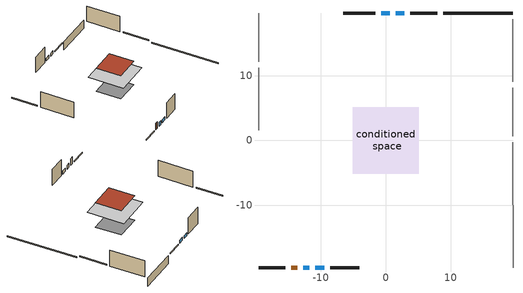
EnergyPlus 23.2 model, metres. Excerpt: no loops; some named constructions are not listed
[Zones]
conditioned space
 floor adiabatic (AdiabaticFloorConstruction): -5.1,-5.1 -5.1,5.1 5.1,5.1 5.1,-5.1 z2.74
 floor foundation (Slab1 construction): -3.6,-3.6 -3.6,3.6 3.6,3.6 3.6,-3.6 z-2.13
 wall outside (RimJoist1 construction): 7.96,19.63 3.81,19.63 z0.3:0.61
 wall outside (RimJoist3 construction): -19.63,-19.63 -15.49,-19.63 z0.3:0.61
 wall outside (AdiabaticWallConstruction 1): -14.56,-19.63 -13.64,-19.63 z0.3:2.34
 wall outside (AdiabaticWallConstruction): 2.89,19.63 1.55,19.63 / 0.62,19.63 -0.71,19.63 z0.3:1.19; -12.72,-19.63 -11.83,-19.63 z0.3:1.49; -10.9,-19.63 -9.52,-19.63 z0.3:1.25
 wall outside (Wall1 construction): -1.64,19.63 -6.53,19.63 z0.3:5.18
 wall outside (Wall3 construction): -8.59,-19.63 -4.08,-19.63 z0.3:5.18
 wall foundation (FoundationWall1 construction): 19.63,19.63 8.89,19.63 z-2.13:0.3
 wall adiabatic (FoundationWall2 construction): 19.63,-19.63 19.63,-0.29 z-0.3:0
 wall adiabatic (RimJoist2 construction): 19.63,0.64 19.63,8.1 z0.3:0.61
 wall adiabatic (RimJoist4 construction): -19.63,19.63 -19.63,12.17 z0.3:0.61
 wall adiabatic (Wall2 construction): 19.63,9.03 19.63,18.7 z0.3:5.18
 wall adiabatic (Wall4 construction): -19.63,11.24 -19.63,1.56 z0.3:5.18
 window (WindowConstruction): 2.89,19.63 1.55,19.63 z0.3:1.19
 window (WindowConstruction 1): 0.62,19.63 -0.71,19.63 z0.3:1.19
 window (WindowConstruction 2): -12.72,-19.63 -11.83,-19.63 z0.3:1.49
 window (WindowConstruction 3): -10.9,-19.63 -9.52,-19.63 z0.3:1.25
 door (Door): -14.56,-19.63 -13.64,-19.63 z0.3:2.34
 ceiling adiabatic (AdiabaticFloorConstruction): 5.1,-5.1 5.1,5.1 -5.1,5.1 -5.1,-5.1 z2.74
 roof outside (Roof1 construction): -3.6,3.6 -3.6,-3.6 3.6,-3.6 3.6,3.6 z5.18
[Schedule:Day:Interval]
exterior lighting schedule weekday10: No, 05:00, 0.345039, 06:00, 0.277532, 07:00, 0.26253, 08:00, 0.255029, 09:00, 0.247528, 10:00, 0.210024, 11:00, 0.165019, 12:00, 0.112513, 13:00, 0.0900102, 15:00, 0.0825094, 16:00, 0.0900102, 17:00, 0.142516, 18:00, 0.277532, 19:00, 0.367542, 20:00, 0.487555, 21:00, 0.682578, 22:00, 0.787589, 23:00, 0.682578, 24:00, 0.472554
exterior lighting schedule weekday11: No, 05:00, 0.343994, 06:00, 0.276691, 07:00, 0.261734, 08:00, 0.254256, 09:00, 0.246778, 10:00, 0.209387, 11:00, 0.164519, 12:00, 0.112172, 13:00, 0.0897375, 15:00, 0.0822593, 16:00, 0.0897375, 17:00, 0.142084, 18:00, 0.276691, 19:00, 0.366428, 20:00, 0.486078, 21:00, 0.680509, 22:00, 0.785203, 23:00, 0.680509, 24:00, 0.471122
exterior lighting schedule weekday12: No, 05:00, 0.434959, 06:00, 0.349858, 07:00, 0.330947, 08:00, 0.321491, 09:00, 0.312035, 10:00, 0.264757, 11:00, 0.208024, 12:00, 0.141834, 13:00, 0.113467, 15:00, 0.104012, 16:00, 0.113467, 17:00, 0.179657, 18:00, 0.349858, 19:00, 0.463325, 20:00, 0.614615, 21:00, 0.860461, 22:00, 0.99284, 23:00, 0.860461, 24:00, 0.595704
exterior lighting schedule weekday4: No, 05:00, 0.344691, 06:00, 0.277251, 07:00, 0.262265, 08:00, 0.254771, 09:00, 0.247278, 10:00, 0.209812, 11:00, 0.164852, 12:00, 0.112399, 13:00, 0.0899193, 15:00, 0.082426, 16:00, 0.0899193, 17:00, 0.142372, 18:00, 0.277251, 19:00, 0.367171, 20:00, 0.487063, 21:00, 0.681888, 22:00, 0.786794, 23:00, 0.681888, 24:00, 0.472076
exterior lighting schedule weekday5: No, 05:00, 0.346085, 06:00, 0.278373, 07:00, 0.263325, 08:00, 0.255802, 09:00, 0.248278, 10:00, 0.21066, 11:00, 0.165519, 12:00, 0.112854, 13:00, 0.090283, 15:00, 0.0827594, 16:00, 0.090283, 17:00, 0.142948, 18:00, 0.278373, 19:00, 0.368656, 20:00, 0.489033, 21:00, 0.684646, 22:00, 0.789976, 23:00, 0.684646, 24:00, 0.473986
exterior lighting schedule weekday6; exterior lighting schedule weekday9: No, 05:00, 0.28823, 06:00, 0.231837, 07:00, 0.219305, 08:00, 0.213039, 09:00, 0.206773, 10:00, 0.175444, 11:00, 0.137849, 12:00, 0.093988, 13:00, 0.0751904, 15:00, 0.0689245, 16:00, 0.0751904, 17:00, 0.119051, 18:00, 0.231837, 19:00, 0.307027, 20:00, 0.407281, 21:00, 0.570194, 22:00, 0.657916, 23:00, 0.570194, 24:00, 0.394749
exterior lighting schedule weekday7: No, 05:00, 0.286139, 06:00, 0.230155, 07:00, 0.217714, 08:00, 0.211494, 09:00, 0.205273, 10:00, 0.174171, 11:00, 0.136849, 12:00, 0.0933061, 13:00, 0.0746448, 15:00, 0.0684244, 16:00, 0.0746448, 17:00, 0.118188, 18:00, 0.230155, 19:00, 0.3048, 20:00, 0.404326, 21:00, 0.566057, 22:00, 0.653142, 23:00, 0.566057, 24:00, 0.391885
exterior lighting schedule weekend10: No, 02:00, 0.345039, 04:00, 0.337538, 05:00, 0.345039, 06:00, 0.337538, 07:00, 0.330038, 08:00, 0.307535, 09:00, 0.270031, 10:00, 0.225026, 11:00, 0.18002, 12:00, 0.120014, 13:00, 0.0900102, 15:00, 0.0825094, 16:00, 0.0900102, 17:00, 0.142516, 18:00, 0.285032, 19:00, 0.360041, 20:00, 0.450051, 21:00, 0.622571, 22:00, 0.735084, 23:00, 0.637572, 24:00, 0.44255
exterior lighting schedule weekend11: No, 02:00, 0.343994, 04:00, 0.336516, 05:00, 0.343994, 06:00, 0.336516, 07:00, 0.329037, 08:00, 0.306603, 09:00, 0.269212, 10:00, 0.224344, 11:00, 0.179475, 12:00, 0.11965, 13:00, 0.0897375, 15:00, 0.0822593, 16:00, 0.0897375, 17:00, 0.142084, 18:00, 0.284169, 19:00, 0.35895, 20:00, 0.448687, 21:00, 0.620684, 22:00, 0.732856, 23:00, 0.63564, 24:00, 0.441209
exterior lighting schedule weekend12: No, 02:00, 0.434959, 04:00, 0.425503, 05:00, 0.434959, 06:00, 0.425503, 07:00, 0.416047, 08:00, 0.38768, 09:00, 0.340402, 10:00, 0.283669, 11:00, 0.226935, 12:00, 0.15129, 13:00, 0.113467, 15:00, 0.104012, 16:00, 0.113467, 17:00, 0.179657, 18:00, 0.359314, 19:00, 0.45387, 20:00, 0.567337, 21:00, 0.784816, 22:00, 0.926651, 23:00, 0.803728, 24:00, 0.557882
exterior lighting schedule weekend4: No, 02:00, 0.344691, 04:00, 0.337197, 05:00, 0.344691, 06:00, 0.337197, 07:00, 0.329704, 08:00, 0.307224, 09:00, 0.269758, 10:00, 0.224798, 11:00, 0.179839, 12:00, 0.119892, 13:00, 0.0899193, 15:00, 0.082426, 16:00, 0.0899193, 17:00, 0.142372, 18:00, 0.284744, 19:00, 0.359677, 20:00, 0.449597, 21:00, 0.621942, 22:00, 0.734341, 23:00, 0.636928, 24:00, 0.442103
exterior lighting schedule weekend5: No, 02:00, 0.346085, 04:00, 0.338561, 05:00, 0.346085, 06:00, 0.338561, 07:00, 0.331038, 08:00, 0.308467, 09:00, 0.270849, 10:00, 0.225707, 11:00, 0.180566, 12:00, 0.120377, 13:00, 0.090283, 15:00, 0.0827594, 16:00, 0.090283, 17:00, 0.142948, 18:00, 0.285896, 19:00, 0.361132, 20:00, 0.451415, 21:00, 0.624457, 22:00, 0.737311, 23:00, 0.639504, 24:00, 0.443891
exterior lighting schedule weekend6; exterior lighting schedule weekend9: No, 02:00, 0.28823, 04:00, 0.281964, 05:00, 0.28823, 06:00, 0.281964, 07:00, 0.275698, 08:00, 0.2569, 09:00, 0.225571, 10:00, 0.187976, 11:00, 0.150381, 12:00, 0.100254, 13:00, 0.0751904, 15:00, 0.0689245, 16:00, 0.0751904, 17:00, 0.119051, 18:00, 0.238103, 19:00, 0.300761, 20:00, 0.375952, 21:00, 0.520067, 22:00, 0.614055, 23:00, 0.532598, 24:00, 0.369686
exterior lighting schedule weekend7: No, 02:00, 0.286139, 04:00, 0.279918, 05:00, 0.286139, 06:00, 0.279918, 07:00, 0.273698, 08:00, 0.255037, 09:00, 0.223935, 10:00, 0.186612, 11:00, 0.14929, 12:00, 0.0995265, 13:00, 0.0746448, 15:00, 0.0684244, 16:00, 0.0746448, 17:00, 0.118188, 18:00, 0.236375, 19:00, 0.298579, 20:00, 0.373224, 21:00, 0.516294, 22:00, 0.6096, 23:00, 0.528734, 24:00, 0.367004
